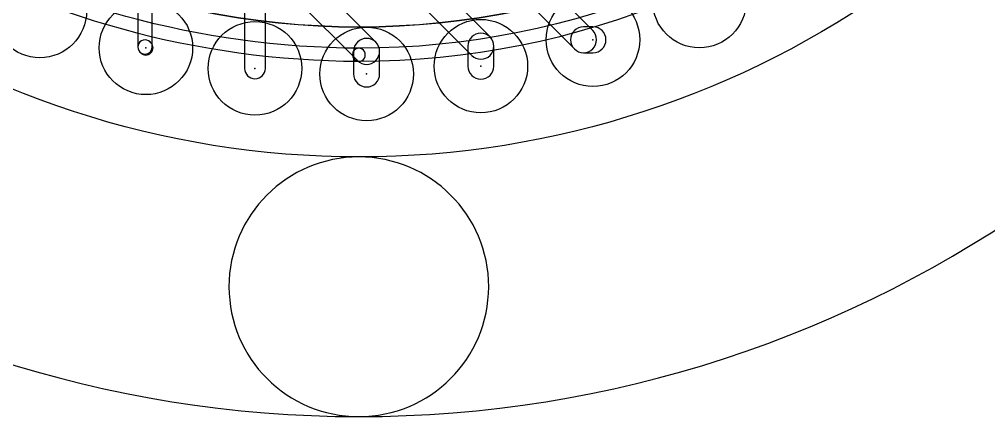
# Model space of a CAD drawing. Extents: x 0 to 2.5, y 0 to 3.1.
# Drawn here: x 0.5023 to 0.8756, y 2.1 to 2.253 of the extents above; entities that cross this region are included whole.
import ezdxf

# ---------------------------------------------------------------- set-up
doc = ezdxf.new("R2010")
doc.units = 0
for name, color, linetype in [('1', 22, 'CONTINUOUS'), ('15', 6, 'CONTINUOUS'), ('16', 175, 'CONTINUOUS'), ('17', 82, 'CONTINUOUS'), ('19', 53, 'CONTINUOUS'), ('2', 4, 'CONTINUOUS'), ('23', 7, 'CONTINUOUS'), ('46', 140, 'CONTINUOUS')]:
    doc.layers.add(name, color=color, linetype=linetype)

# ---------------------------------------------------------------- blocks, each defined once
blk = doc.blocks.new('ROUNDP')
blk.add_circle((0, 0), 0.5)

msp = doc.modelspace()

# ---------------------------------------------------------------- linework, layer by layer
at = {"layer": '1'}
for points in [[(0.633071, 2.24187, 1), (0.633071, 2.23687, 0.414214), (0.950531, 2.554331, 1), (0.945531, 2.554331, -0.414214)], [(0.33591, 2.414943, 1), (0.33157, 2.412459, 0.267949), (0.633061, 2.23687, 1), (0.63308, 2.24187, -0.267949)]]:
    msp.add_lwpolyline(points, format="xyb", close=True, dxfattribs=at)
at = {"layer": '15'}
for points in [[(0.597071, 2.234118), (0.597071, 2.303669, 1), (0.589071, 2.303669), (0.589071, 2.234118, 1)], [(0.683205, 2.274464), (0.716071, 2.241598, 1), (0.723142, 2.248669), (0.690276, 2.281536, 1)], [(0.719606, 2.240134), (0.723236, 2.240134, 1), (0.723236, 2.250134), (0.719606, 2.250134, 1)]]:
    msp.add_lwpolyline(points, format="xyb", close=True, dxfattribs=at)
at = {"layer": '16'}
for points in [[(0.633071, 2.24187, 1), (0.633071, 2.23687, 0.414214), (0.950531, 2.554331, 1), (0.945531, 2.554331, -0.414214)], [(0.33591, 2.414943, 1), (0.33157, 2.412459, 0.267949), (0.633061, 2.23687, 1), (0.63308, 2.24187, -0.267949)], [(0.54799, 2.292), (0.54799, 2.242339, 1), (0.55349, 2.242339), (0.55349, 2.292, 1)], [(0.548796, 2.240394), (0.549126, 2.240063, 1), (0.553015, 2.243952), (0.552685, 2.244283, 1)]]:
    msp.add_lwpolyline(points, format="xyb", close=True, dxfattribs=at)
at = {"layer": '19'}
for radius in [0.304381, 0.304281]:
    msp.add_circle((0.633071, 2.554331), radius, dxfattribs=at)
at = {"layer": '2'}
for points in [[(0.645205, 2.270464), (0.676535, 2.239134, 1), (0.683606, 2.246205), (0.652276, 2.277536, 1)], [(0.639606, 2.244205), (0.616276, 2.267536, 1), (0.609205, 2.260464), (0.632535, 2.237134, 1)], [(0.675071, 2.242669), (0.675071, 2.234969, 1), (0.685071, 2.234969), (0.685071, 2.242669, 1)], [(0.641071, 2.231969), (0.641071, 2.240669, 1), (0.631071, 2.240669), (0.631071, 2.231969, 1)]]:
    msp.add_lwpolyline(points, format="xyb", close=True, dxfattribs=at)
at = {"layer": '23'}
for p in [(0.723236, 2.245134), (0.551071, 2.242008), (0.593071, 2.234118), (0.680071, 2.234969), (0.636071, 2.231969)]:
    msp.add_point(p, dxfattribs=at)
at = {"layer": '46'}
for points in [[(0.297402, 2.441498, 1), (0.202598, 2.409683, 0.32219), (0.633057, 2.1, 1), (0.633084, 2.2, -0.32219)], [(0.633057, 2.2, 1), (0.633084, 2.1, 0.32219), (1.063544, 2.409683, 1), (0.96874, 2.441498, -0.32219)]]:
    msp.add_lwpolyline(points, format="xyb", close=True, dxfattribs=at)

# ---------------------------------------------------------------- block references
at = {"layer": '17', "xscale": 0.036, "yscale": 0.036}
for p in [(0.764236, 2.260024), (0.764236, 2.260024), (0.764236, 2.260024), (0.764236, 2.260024), (0.510236, 2.256228), (0.510236, 2.256228), (0.510236, 2.256228), (0.510236, 2.256228), (0.723236, 2.245134), (0.723236, 2.245134), (0.723236, 2.245134), (0.723236, 2.245134), (0.551071, 2.242008), (0.551071, 2.242008), (0.551071, 2.242008), (0.551071, 2.242008), (0.593071, 2.234118), (0.593071, 2.234118), (0.593071, 2.234118), (0.593071, 2.234118), (0.680071, 2.234969), (0.680071, 2.234969), (0.680071, 2.234969), (0.680071, 2.234969), (0.636071, 2.231969), (0.636071, 2.231969), (0.636071, 2.231969), (0.636071, 2.231969)]:
    msp.add_blockref('ROUNDP', p, dxfattribs=at)

doc.saveas('drawing.dxf')
